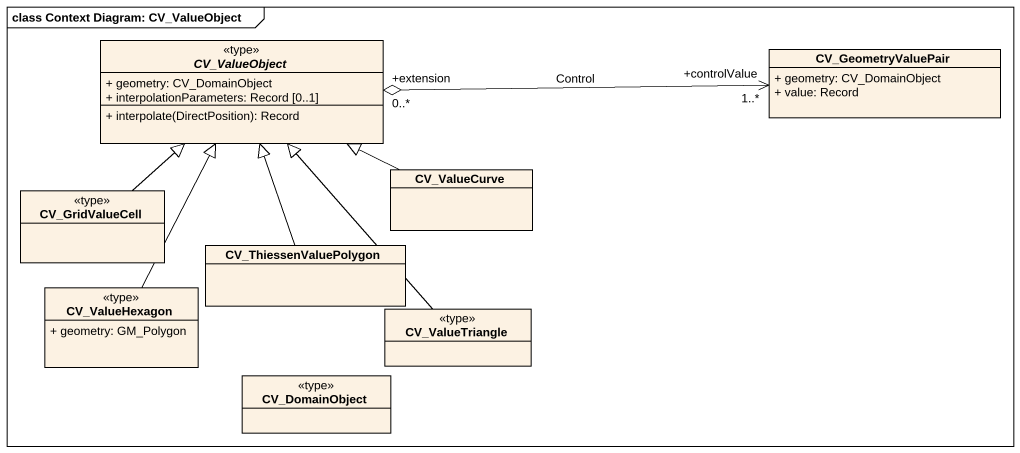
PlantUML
@startuml
mainframe class Context Diagram: CV_ValueObject
hide circle
hide empty members
skinparam classAttributeIconSize 0
abstract class CV_ValueObject <<type>> {
  + geometry: CV_DomainObject
  + interpolationParameters: Record [0..1]
  + interpolate(DirectPosition): Record
}
class CV_GeometryValuePair {
  + geometry: CV_DomainObject
  + value: Record
}
class CV_GridValueCell <<type>>
class CV_ValueCurve
class CV_ThiessenValuePolygon
class CV_ValueHexagon <<type>> {
  + geometry: GM_Polygon
}
class CV_ValueTriangle <<type>>
class CV_DomainObject <<type>>
CV_GeometryValuePair "+controlValue\n1..*" <-left-o "+extension\n0..*" CV_ValueObject : Control
CV_GridValueCell -up-|> CV_ValueObject
CV_ValueCurve -left-|> CV_ValueObject
CV_ThiessenValuePolygon -up-|> CV_ValueObject
CV_ValueHexagon -up-|> CV_ValueObject
CV_ValueTriangle -up-|> CV_ValueObject
@enduml
